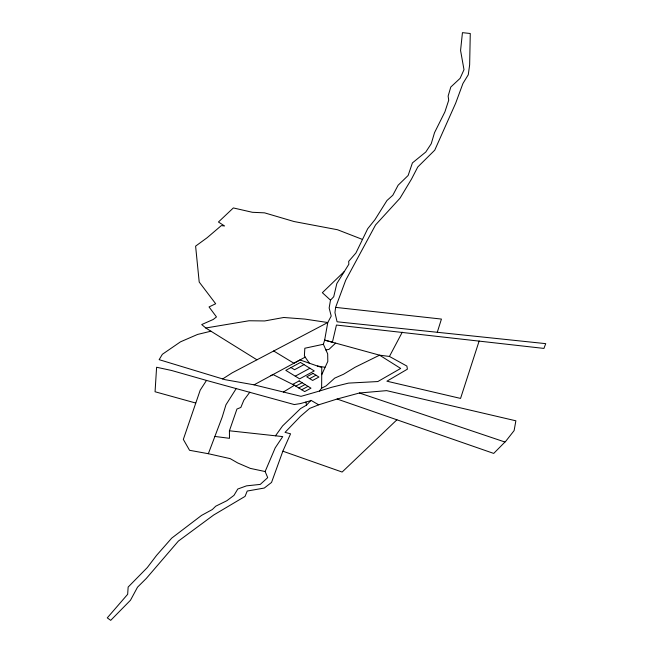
<?xml version="1.0" encoding="UTF-8"?>
<svg xmlns="http://www.w3.org/2000/svg" width="653" height="653" viewBox="0 0 653 653"><rect width="100%" height="100%" fill="white"/><g stroke="black" fill="none" stroke-linecap="round" stroke-linejoin="round"><path stroke-width="0.98" d="M254.058 384.837L301.049 396.347L319.48 391.041L321.627 388.184L321.782 367.541L299.996 359.942L254.058 384.837L225.154 379.695L159.144 359.664L162.36 354.301L180.489 341.837L197.557 334.442L210.943 331.202M335.618 307.375L334.948 312.656L337.07 321.774L545.728 343.649L543.941 348.416L336.442 325.047L332.41 342.221L324.647 340.099L327.773 322.525L331.218 316.076L329.145 308.012L330.491 300.143L333.724 296.748L336.826 283.557L348.849 264.236L348.678 261.371L355.934 252.98L367.696 228.738L374.993 219.62L386.951 200.536L392.812 195.247L398.126 185.215L408.133 175.486L412.418 162.907L425.789 152.018L431.233 143.725L434.523 132.673L444.889 111.916L448.717 100.227L448.129 96.097L450.782 87.053L460.087 78.36L463.997 69.7L460.569 50.477L462.446 32.65L470.266 33.499L469.646 64.859L468.266 74.769L462.944 83.47L455.672 103.19L434.751 150.157L417.781 166.98L411.48 179.142L400.036 198.177L375.589 224.885L345.706 280.235L335.618 307.375L441.436 319.072L437.281 332.271M321.725 374.7L327.806 361.427L327.675 353.893L323.382 344.27L324.647 340.099L379.589 355.175L389.433 356.456L406.892 366.072L407.399 369.174L386.894 381.197L460.553 398.42L479.147 340.997M310.689 400.689L300.511 403.562L294.274 404.558L206.495 380.421L200.202 390.168L183.33 439.404L189.55 450.292L208.34 453.713L230.199 458.635L237.684 462.944L250.303 468.389L265.134 471.539L267.714 477.629L260.269 484.404L246.516 485.856L237.782 489.024L233.978 495.366L226.811 500.745L215.727 506.197L212.331 509.528L201.548 515.405L171.706 538.137L156.565 555.376L147.309 567.555L128.151 587.063L127.662 594.295L107.272 617.877L110.708 620.35L130.486 600.229L137.522 587.178L146.354 578.387L178.375 541.092L213.678 515.013L245.038 496.402L247.234 491.04L264.277 488.044L271.542 482.436L282.855 451.19L290.569 433.821L285.034 432.359L300.388 416.402L309.62 408.427L318.697 404.811L337.111 399.024L359.419 393L386.625 390.633L515.878 420.801L514.107 430.613L505.912 441.069L493.709 453.419L337.111 399.024M214.927 436.457L229.489 438.31L229.415 430.784L236.949 409.023L240.835 407.464L243.838 400.199L249.854 392.151M208.34 453.713L222.191 417.136L225.946 404.811L236.345 388.38M265.134 471.539L275.207 447.86L282.733 436.596L229.415 430.784M389.433 356.456L402.272 332.189M275.476 435.829L282.578 425.936L300.568 408.566L306.51 405.154L310.991 400.362L318.697 404.811M344.368 271.436L322.353 292.699L330.491 300.143M396.91 419.797L342.131 472.046L282.855 451.19M335.626 343.111L328.99 349.379L325.741 349.951M222.665 378.944L232.076 372.896L327.773 322.525L304.845 319.08L283.753 317.489L264.669 320.95L249.022 320.754L205.793 328.002L201.712 324.557L213.27 319.456L216.47 316.934L209.042 306.943L215.67 303.751L199.206 282.047L195.606 246.14L207.14 237.716L221.31 225.62L224.559 225.962L218.445 222.012L233.35 207.94L252.393 212.298L264.547 212.845L294.046 221.53L337.487 229.734L362.505 239.447M283.418 392.029L294.413 385.27L273.019 374.544L270.824 375.736M303.996 364.611L294.544 369.729L291.001 367.549M295.254 376.177L309.906 368.251M295.817 386.127L302.119 382.723M309.677 378.626L315.979 375.214M298.764 387.947L305.073 384.535M301.719 389.768L308.02 386.356M309.375 363.215L305.18 357.134L293.907 363.239L273.631 350.955M321.627 388.184L326.157 385.858L334.72 378.111L343.519 374.259L355.191 367.198L379.589 355.175L400.681 368.439L377.842 381.548L348.522 383.107L331.724 387.262L319.48 391.041M323.382 344.27L304.837 348.237L304.388 355.714L305.18 357.134M317.391 366.015L324.982 367.264M195.704 403.023L155.063 391.759L156.598 367.255L171.519 370.463L206.495 380.421M359.419 393L504.957 442.032M205.793 328.002L256.907 359.787M305.898 402.044L306.51 405.154M300.453 362.431L285.802 370.357L299.613 378.862L314.256 370.937L300.453 362.431M299.164 380.903L292.862 384.315L304.673 391.588L310.975 388.176L299.164 380.903M313.024 373.394L306.722 376.805L312.632 380.446L318.933 377.034L313.024 373.394"/></g></svg>
